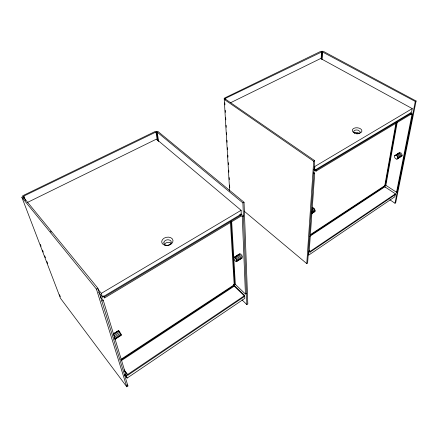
<?xml version="1.0" encoding="UTF-8"?>
<svg xmlns="http://www.w3.org/2000/svg" width="438" height="438" viewBox="0 0 438 438"><rect width="100%" height="100%" fill="white"/><g stroke="black" fill="none" stroke-linecap="round" stroke-linejoin="round"><path stroke-width="0.66" d="M244.13 211.121L306.775 263.61L313.696 161.255L314.681 160.675L225.696 99.311L225.389 98.692L225.948 98.101L322.127 51.777L415.301 101.468L416.1 100.997L323.885 51.629L322.133 51.219L320.375 51.547L224.53 98.074L224.201 98.654L229.66 191.045M321.136 58.637L321.601 51.821M314.681 160.675L307.618 263.03L306.775 263.61M321.612 59.272L322.127 51.777M322.133 59.344L322.658 51.843M313.635 172.408L314.714 173.169L309.233 251.062L308.374 251.636M309.135 251.248L310.175 252.102L310.235 251.319L395.432 193.842L384.602 186.665M316.012 171.187L316.083 170.174L411.364 113.135L411.167 114.132L316.012 171.187L313.849 169.665M311.407 213.843L315.021 211.373C315.272 209.824 314.155 208.11 312.639 207.711L312.08 207.913M385.27 187.114L384.422 185.449L384.843 185.274L395.99 122.87M384.843 185.274L385.352 185.23L396.669 122.153M410.379 113.02L412.7 114.307L397.244 191.767L396.527 192.255L385.878 185.323L397.25 122.24M399.467 152.572L394.605 155.808C394.112 157.269 395.311 159.01 396.833 159.136L402.374 155.747M395.426 193.831L394.846 196.766L308.659 255.14L308.867 252.222L309.995 251.461M412.246 108.602L411.506 112.358L314.588 170.3L314.856 166.478L412.246 108.602L320.66 58.511L230.673 102.684M396.527 192.255L411.912 114.783L412.7 114.307M389.886 199.81L394.983 203.248L415.301 101.468M416.1 100.997L395.689 202.767L394.983 203.248M236.602 261.617L236.52 260.084L235.983 259.033L235.266 258.108L233.93 257.396L233.624 257.774L234.056 259.575L236.131 261.743L242.203 258.037M23.351 197.084L24.402 195.781L155.408 132.287L157.182 132.139L242.904 202.909L246.868 304.607L247.815 303.956L244.032 202.246L157.894 131.444L154.707 131.707L22.776 195.72L21.9 197.39L60.449 298.234L126.774 386.781L127.94 385.988L97.888 288.242L23.351 197.084L23.833 198.359M113.365 333.745L118.643 330.58L121.123 334.271L121.216 335.3L115.123 339.193M397.48 158.874L397.813 158.227L402.172 155.446M124.627 374.835L127.108 378.103L244.831 298.371L244.711 295.502L233.443 284.651M124.671 375.393L125.865 374.589L103.22 300.222L100.264 296.575M124.66 371.052L127.847 375.229L244.3 296.592L244.267 295.82L234.653 286.551L233.629 284.651L234.763 284.366L235.803 284.788L245.433 294.04L246.402 293.383M127.108 378.103L126.281 375.388L127.414 374.621M127.847 375.229L127.628 374.501L244.267 295.82M310.175 252.102L395.279 194.631M121.348 360.611L234.281 286.123M309.622 236.427L384.887 186.78M120.718 359.494L233.728 285.094M310.257 234.713L384.433 185.882M121.003 360.041L233.958 285.609M310.454 235.201L384.597 186.347M236.739 261.021L242.351 257.44M114.679 339.286L121.342 335.032M236.131 261.743L241.727 258.168M311.818 213.416L315.021 211.373M396.833 159.136L400.639 156.705M235.983 259.033L242.17 255.102M395.103 155.331L396.653 155.676L397.348 156.421L401.712 153.645M113.929 337.452L120.609 333.198M311.56 211.642L314.769 209.599M236.52 260.084L242.696 256.153M397.813 158.227L397.77 157.341L402.128 154.559M114.449 338.53L121.123 334.271M311.872 212.622L315.081 210.579M233.93 257.396L240.106 253.487M113.086 334.101L118.643 330.58M233.624 257.774L238.666 254.577M394.605 155.808L398.963 153.048M234.522 257.511L240.139 253.952M395.842 155.287L400.206 152.523M113.086 334.993L119.207 331.112M312.316 208.658L313.389 207.979M235.266 258.108L241.447 254.182M396.653 155.676L401.022 152.906M113.792 335.946L119.913 332.053M312.015 210.021L314.155 208.658M103.335 296.367L104.611 297.928L240.834 216.257L240.791 215.239L239.75 214.357M101.813 301.065L103.22 300.222M245.433 294.04L242.28 216.684L243.386 216.022L240.78 213.821M313.745 173.755L314.714 173.169M98.61 292.36L102.481 297.106L241.267 214.133L241.108 210.3L156.426 139.131L27.085 202.624M104.611 297.928L104.31 296.937L240.791 215.239M102.481 297.106L101.337 293.35L241.108 210.3M126.774 386.781L96.431 289.096L97.888 288.242M242.904 202.909L244.032 202.246M313.931 211.762L314.604 211.8M356.214 133.721L356.466 133.765A3.214 1.911 5 0 0 358.782 133.568M385.352 185.23L385.878 185.323M410.751 114.137L411.912 114.783M313.696 161.255L224.754 99.765L224.201 98.654M314.999 169.413L316.083 170.174M355.004 133.311L354.057 132.572L353.734 131.657A3.214 1.911 5 0 1 356.636 129.966L358.289 130.228L360.069 131.652A3.214 1.911 5 0 1 359.286 133.333M309.19 250.465L310.235 251.319M240.199 214.921L242.28 216.684M241.99 299.86L246.868 304.607M50.397 231.105L51.257 232.162M97.888 289.135L101.337 293.35M103.461 295.896L104.31 296.937M96.431 289.096L21.9 197.39M124.042 369.798L127.628 374.501M125.46 374.304L126.281 375.388M127.119 384.892L127.94 385.988M397.348 156.421L397.77 157.341M40.345 244.366L41.073 246.282M42.53 250.103L43.263 252.02M44.72 255.847L45.448 257.758M46.91 261.585L47.638 263.495M59.552 294.741L60.285 296.652M23.46 196.613L24.189 198.524M23.833 196.153L25.524 200.615M156.607 132.046L157.981 140.817M155.988 132.095L157.264 140.193M157.182 132.139L158.655 141.589M118.359 330.586L118.413 331.123M230.393 221.984L234.166 284.421M231.061 221.929L234.763 284.366M224.804 102.831L224.924 104.868M225.241 110.305L225.356 112.347M225.674 117.784L225.794 119.82M226.112 125.257L226.227 127.299M226.545 132.736L226.665 134.773M226.983 140.209L227.098 142.246M227.415 147.683L227.536 149.725M227.853 155.161L227.968 157.198M228.286 162.635L228.406 164.677M228.718 170.114L228.839 172.15M229.156 177.587L229.277 179.629M229.589 185.066L229.747 187.782M231.664 221.376L235.337 284.492M225.57 98.369L225.647 99.727M164.359 244.711A3.783 2.754 -10.3 0 1 167.573 242.378A3.783 2.754 -10.3 0 1 171.329 243.539M354.293 132.966A3.203 1.916 5.1 0 1 359.061 133.311M163.921 242.176L163.949 243.632L164.683 244.59L166.205 245.264A3.8 2.754 -10.2 0 0 171.346 242.252L170.891 240.966L169.878 240.172L168.055 239.772A3.8 2.754 -10.2 0 0 163.921 242.176M164.923 245.269A5.71 4.134 -10.2 0 0 173.01 240.495A5.71 4.134 -10.2 0 0 164.141 238.146A5.71 4.134 -10.2 0 0 164.923 245.269M354.222 132.78A4.829 2.869 5 0 0 361.887 131.241A4.829 2.869 5 0 0 355.196 127.885A4.829 2.869 5 0 0 354.222 132.78"/></g></svg>
